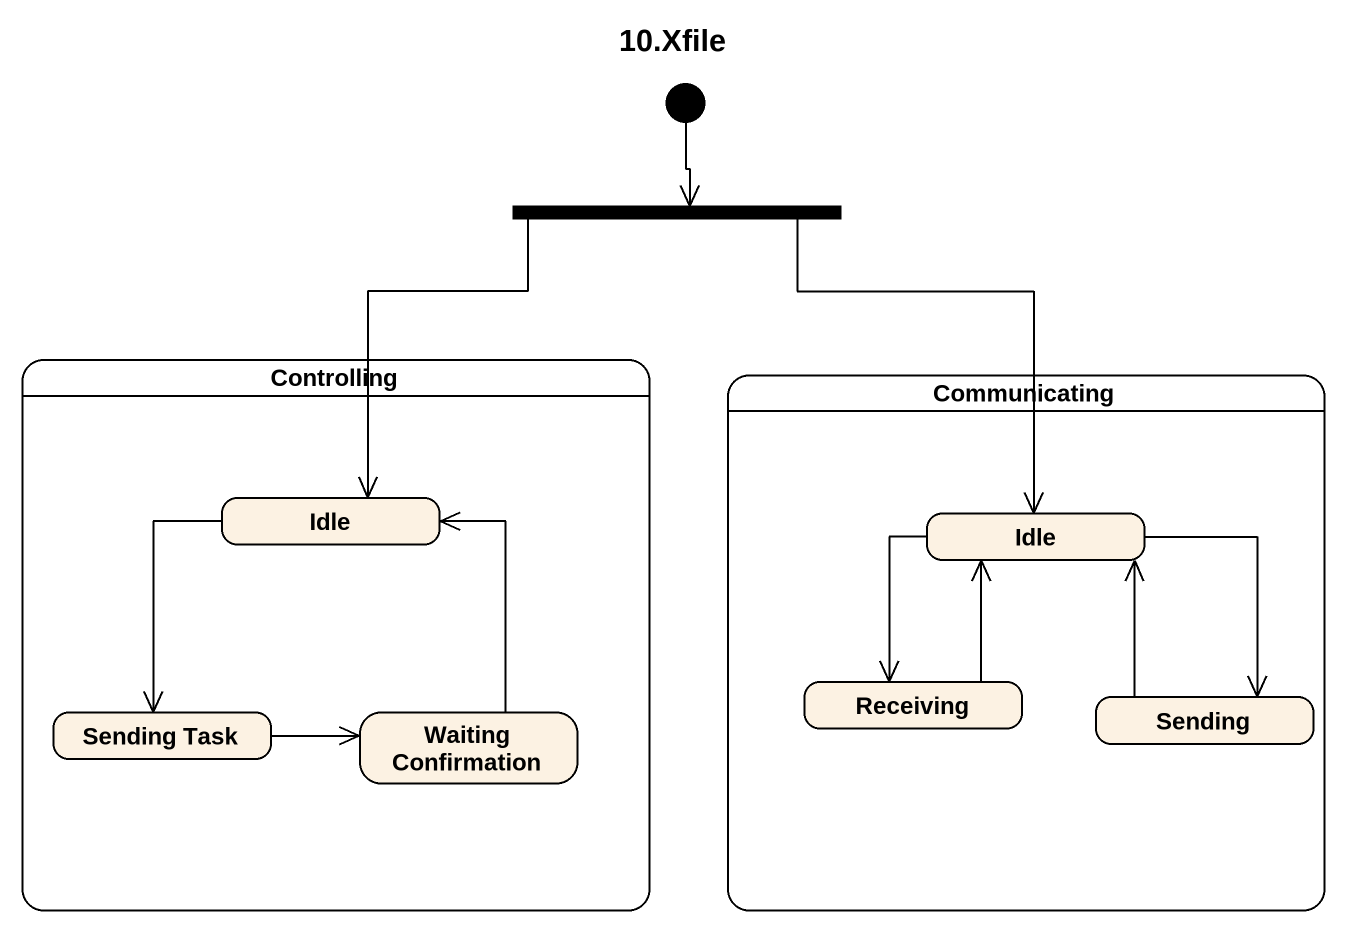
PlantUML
@startuml
title 10.Xfile
hide empty description
state fork1 <<fork>>
state Controlling {
  state Idle
  state "Sending Task" as Sending_Task
  state "Waiting Confirmation" as Waiting_Confirmation
}
state Communicating {
  state "Idle" as Idle_2
  state Receiving
  state Sending
}
[*] --> fork1
fork1 --> Idle
fork1 --> Idle_2
Idle --> Sending_Task
Idle_2 --> Receiving
Idle_2 --> Sending
Receiving -up-> Idle_2
Sending -up-> Idle_2
Sending_Task -right-> Waiting_Confirmation
Waiting_Confirmation -up-> Idle
@enduml
